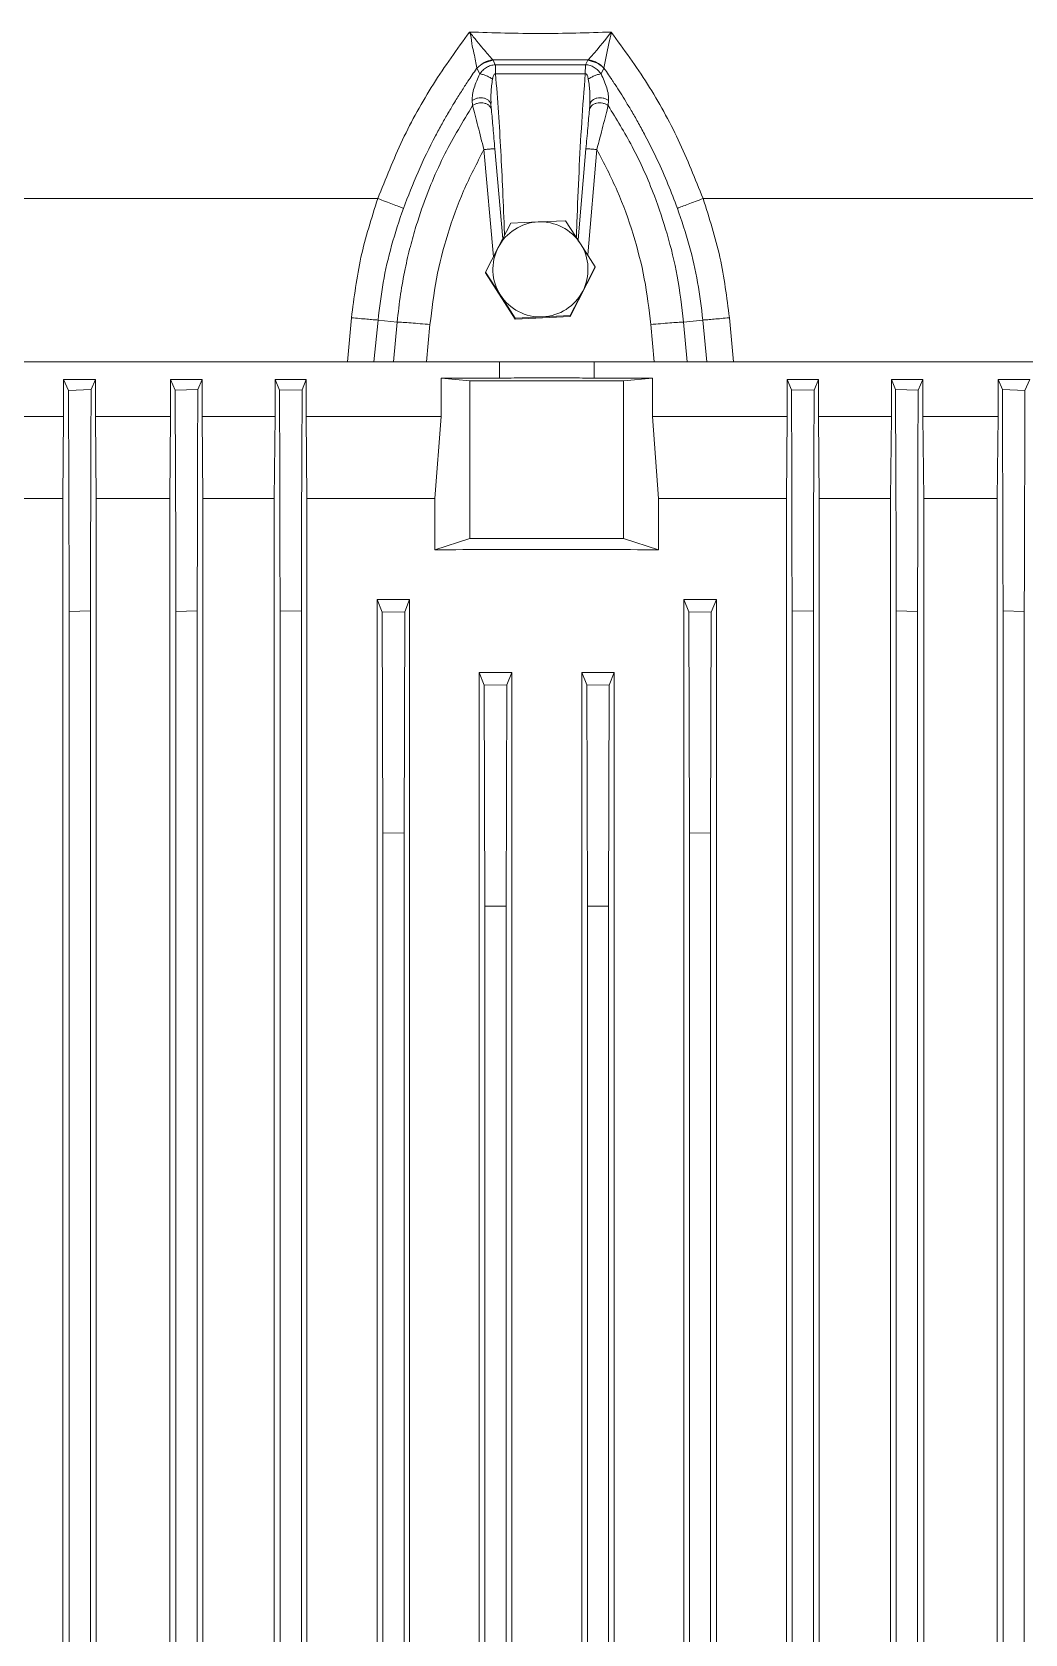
# Model space of a CAD drawing. Header units: millimetres. Extents: x 2513 to 2669, y 1505 to 1675.
# Drawn here: x 2525.8788 to 2525.9788, y 1513.0164 to 1513.1778 of the extents above; entities that cross this region are included whole.
import ezdxf

# ---------------------------------------------------------------- set-up
doc = ezdxf.new("R2010")
doc.units = ezdxf.units.MM

msp = doc.modelspace()

# ---------------------------------------------------------------- linework, layer by layer
at = {"color": 7, "linetype": 'Continuous', "lineweight": 15}
for p, q in [((2525.923900469455, 1513.173592858947), (2525.923620101325, 1513.174192290163)), ((2525.934816514196, 1513.175014969953), (2525.92521659747, 1513.175014969953)), ((2525.92521659747, 1513.175014969953), (2525.925237409605, 1513.174974187536)), ((2525.925465605603, 1513.174532260828), (2525.925237409605, 1513.174974187536)), ((2525.925465605946, 1513.174532260828), (2525.934567559968, 1513.174532260828)), ((2525.934539343522, 1513.173606218704), (2525.925493827884, 1513.173605867132)), ((2525.934795829095, 1513.174974187536), (2525.934567559968, 1513.174532260828)), ((2525.934795829095, 1513.174974187536), (2525.934816514196, 1513.175014969953)), ((2525.936413084502, 1513.174192290163), (2525.936132696802, 1513.173592858947)), ((2525.923142687075, 1513.170918446483), (2525.923184022257, 1513.170402337965)), ((2525.924969381877, 1513.170702229358), (2525.925034962864, 1513.170474058767)), ((2525.924970560195, 1513.17069976835), (2525.925020254153, 1513.170765160846)), ((2525.925034962864, 1513.170474058767), (2525.925035832524, 1513.170759535685)), ((2525.925080799136, 1513.169964630127), (2525.925034962864, 1513.170474058767)), ((2525.934998203051, 1513.170474058767), (2525.934952366778, 1513.169964630127)), ((2525.934997264036, 1513.170765160846), (2525.934998203051, 1513.170474058767)), ((2525.934998203051, 1513.170474058767), (2525.934997333389, 1513.170759535685)), ((2525.935012911761, 1513.170765160846), (2525.935062605376, 1513.17069976835)), ((2525.935015131407, 1513.170767973427), (2525.935064970593, 1513.170704338794)), ((2525.936849143656, 1513.170402337965), (2525.936890478151, 1513.170918446483)), ((2525.924325002935, 1513.165979203586), (2525.925272318632, 1513.155154987606)), ((2525.926219340436, 1513.156990547942), (2525.925426742072, 1513.166046705517)), ((2525.934606423842, 1513.166046705517), (2525.933803490824, 1513.156872419562)), ((2525.934778060261, 1513.15535186824), (2525.935708167099, 1513.165979203586)), ((2525.927026074144, 1513.158546608093), (2525.925757499064, 1513.156099663075)), ((2525.927026074144, 1513.158546608093), (2525.929789903716, 1513.158688643408)), ((2525.929789903716, 1513.158688643408), (2525.932553733289, 1513.158808178078)), ((2525.932553733289, 1513.158808178078), (2525.934048987694, 1513.156492018052)), ((2525.925757499064, 1513.156099663075), (2525.924488923641, 1513.153630217413)), ((2525.934048987694, 1513.156492018052), (2525.935544241929, 1513.154153357382)), ((2525.924488923641, 1513.153550762014), (2525.924488923641, 1513.153630217413)), ((2525.924488923641, 1513.153630217413), (2525.925984178219, 1513.151314057387)), ((2525.924488923641, 1513.153550762014), (2525.927479432454, 1513.148895941319)), ((2525.933007091598, 1513.149157862876), (2525.935544241929, 1513.154073901984)), ((2525.935544241929, 1513.154153357382), (2525.934275666849, 1513.151706412364)), ((2525.935544241929, 1513.154153357382), (2525.935544241929, 1513.154073901984)), ((2525.925984178219, 1513.151314057387), (2525.927479432454, 1513.14897574829)), ((2525.934275666849, 1513.151706412364), (2525.933007091598, 1513.149237318274)), ((2525.910562727344, 1513.14458812274), (2525.910978181737, 1513.149024616876)), ((2525.913649044142, 1513.148793985276), (2525.913242865222, 1513.14458812274)), ((2525.915585206417, 1513.148590776337), (2525.913649044142, 1513.148793985276)), ((2525.915585206417, 1513.148590776337), (2525.915225348555, 1513.14458812274)), ((2525.918549649764, 1513.14458812274), (2525.918887241821, 1513.148343972399)), ((2525.927479432454, 1513.148895941319), (2525.933007091598, 1513.149157862876)), ((2525.927479432454, 1513.14897574829), (2525.930243262112, 1513.149117783604)), ((2525.927479432454, 1513.148895941319), (2525.927479432454, 1513.14897574829)), ((2525.930243262112, 1513.149117783604), (2525.933007091598, 1513.149237318274)), ((2525.933007091598, 1513.149237318274), (2525.933007091598, 1513.149157862876)), ((2525.941145924779, 1513.148343972399), (2525.941483515464, 1513.14458812274)), ((2525.946384090185, 1513.148794336849), (2525.944447959497, 1513.148590776337)), ((2525.944447959497, 1513.148590776337), (2525.944807817358, 1513.14458812274)), ((2525.946790300692, 1513.14458812274), (2525.946384090185, 1513.148794336849)), ((2525.949055011644, 1513.149024265303), (2525.949470438571, 1513.14458812274)), ((2525.913242865222, 1513.14458812274), (2525.915225348555, 1513.14458812274)), ((2525.918549649764, 1513.14458812274), (2525.941483515464, 1513.14458812274)), ((2525.925885917465, 1513.142944872594), (2525.925885917465, 1513.14458812274)), ((2525.935420443755, 1513.14458812274), (2525.935420443755, 1513.142944872594)), ((2525.944807817358, 1513.14458812274), (2525.946790300692, 1513.14458812274)), ((2525.92291151919, 1513.142667833417), (2525.919997936446, 1513.142944872594)), ((2525.919997936446, 1513.142944872594), (2525.925885917465, 1513.142944872594)), ((2525.919997936446, 1513.139063511531), (2525.919997936446, 1513.142944872594)), ((2525.935420443755, 1513.142944872594), (2525.941308424774, 1513.142944872594)), ((2525.941308424774, 1513.142944872594), (2525.93839484203, 1513.142667833417)), ((2525.941308424774, 1513.142944872594), (2525.941308424774, 1513.139063511531)), ((2525.881959518586, 1513.139063511531), (2525.881959518586, 1513.142809165586)), ((2525.881959518586, 1513.142809165586), (2525.882458614288, 1513.141708040328)), ((2525.881959518586, 1513.142809165586), (2525.885173171944, 1513.142809165586)), ((2525.88473111065, 1513.141787847299), (2525.882458614288, 1513.141708040328)), ((2525.88473111065, 1513.141787847299), (2525.885173171944, 1513.142809165586)), ((2525.885173171944, 1513.142809165586), (2525.885173171944, 1513.139063511531)), ((2525.89274833011, 1513.139063511531), (2525.89274833011, 1513.142809165586)), ((2525.89274833011, 1513.142809165586), (2525.893217761879, 1513.141719642222)), ((2525.89274833011, 1513.142809165586), (2525.895918366499, 1513.142809165586)), ((2525.895490142881, 1513.14178116742), (2525.893217764625, 1513.141719642222)), ((2525.895490145627, 1513.14178116742), (2525.895918366499, 1513.142809165586)), ((2525.895918366499, 1513.142809165586), (2525.895918366499, 1513.139063511531)), ((2525.90326823532, 1513.139063511531), (2525.90326823532, 1513.142809165586)), ((2525.90326823532, 1513.142809165586), (2525.90371695452, 1513.141730189399)), ((2525.90326823532, 1513.142809165586), (2525.906409931664, 1513.142809165586)), ((2525.905989250376, 1513.141774135969), (2525.903716957267, 1513.141730189399)), ((2525.905989253122, 1513.141774135969), (2525.906409931664, 1513.142809165586)), ((2525.906409931664, 1513.142809165586), (2525.906409931664, 1513.139063511531)), ((2525.92291151919, 1513.142667833417), (2525.93065318061, 1513.142674513295)), ((2525.92291151919, 1513.126782378862), (2525.92291151919, 1513.142667833417)), ((2525.93065318061, 1513.142674513295), (2525.93839484203, 1513.142667833417)), ((2525.93839484203, 1513.142667833417), (2525.93839484203, 1513.126782378862)), ((2525.954896429556, 1513.139063511531), (2525.954896429556, 1513.142809165586)), ((2525.954896429556, 1513.142809165586), (2525.955317102605, 1513.141774135969)), ((2525.9580381259, 1513.142809165586), (2525.954896429556, 1513.142809165586)), ((2525.957589395714, 1513.141730189399), (2525.955317102605, 1513.141774135969)), ((2525.957589401207, 1513.141730189399), (2525.9580381259, 1513.142809165586)), ((2525.9580381259, 1513.142809165586), (2525.9580381259, 1513.139063511531)), ((2525.965387994721, 1513.139063511531), (2525.965387994721, 1513.142809165586)), ((2525.965387994721, 1513.142809165586), (2525.965816212846, 1513.14178116742)), ((2525.965387994721, 1513.142809165586), (2525.968558031109, 1513.142809165586)), ((2525.968088591102, 1513.141719642222), (2525.965816212846, 1513.14178116742)), ((2525.968088596595, 1513.141719642222), (2525.968558031109, 1513.142809165586)), ((2525.968558031109, 1513.142809165586), (2525.968558031109, 1513.139063511531)), ((2525.976133189276, 1513.139063511531), (2525.976133189276, 1513.142809165586)), ((2525.976133189276, 1513.142809165586), (2525.976575247823, 1513.141787847299)), ((2525.976133189276, 1513.142809165586), (2525.979346842634, 1513.142809165586)), ((2525.978847741439, 1513.141708040328), (2525.976575247823, 1513.141787847299)), ((2525.978847746932, 1513.141708040328), (2525.979346842634, 1513.142809165586)), ((2525.874008512874, 1513.139063511531), (2525.881959518586, 1513.139063511531)), ((2525.881869917023, 1513.13080858782), (2525.881959518586, 1513.139063511531)), ((2525.885173171944, 1513.139063511531), (2525.885257953119, 1513.13080858782)), ((2525.885173171944, 1513.139063511531), (2525.89274833011, 1513.139063511531)), ((2525.89266394995, 1513.13080858782), (2525.89274833011, 1513.139063511531)), ((2525.895918366499, 1513.139063511531), (2525.895999469894, 1513.13080858782)), ((2525.895918366499, 1513.139063511531), (2525.90326823532, 1513.139063511531)), ((2525.903187258271, 1513.13080858782), (2525.90326823532, 1513.139063511531)), ((2525.906409931664, 1513.139063511531), (2525.906488766317, 1513.13080858782)), ((2525.906409931664, 1513.139063511531), (2525.919997936446, 1513.139063511531)), ((2525.919384047495, 1513.13080858782), (2525.919997936446, 1513.139063511531)), ((2525.941308424774, 1513.139063511531), (2525.941922313725, 1513.13080858782)), ((2525.941308424774, 1513.139063511531), (2525.954896429556, 1513.139063511531)), ((2525.954817594903, 1513.13080858782), (2525.954896429556, 1513.139063511531)), ((2525.9580381259, 1513.139063511531), (2525.958119102948, 1513.13080858782)), ((2525.9580381259, 1513.139063511531), (2525.965387994721, 1513.139063511531)), ((2525.965306891327, 1513.13080858782), (2525.965387994721, 1513.139063511531)), ((2525.968558031109, 1513.139063511531), (2525.968642411271, 1513.13080858782)), ((2525.968558031109, 1513.139063511531), (2525.976133189276, 1513.139063511531)), ((2525.976048408102, 1513.13080858782), (2525.976133189276, 1513.139063511531)), ((2525.881869917023, 1513.13080858782), (2525.874099207607, 1513.13080858782)), ((2525.881869917023, 1512.929582868899), (2525.881869917023, 1513.13080858782)), ((2525.885257953119, 1513.13080858782), (2525.885257953119, 1512.929582868899)), ((2525.89266394995, 1513.13080858782), (2525.885257953119, 1513.13080858782)), ((2525.89266394995, 1512.929582868899), (2525.89266394995, 1513.13080858782)), ((2525.895999469894, 1513.13080858782), (2525.895999469894, 1512.929582868899)), ((2525.903187258271, 1513.13080858782), (2525.895999469894, 1513.13080858782)), ((2525.903187258271, 1512.929582868899), (2525.903187258271, 1513.13080858782)), ((2525.906488766317, 1513.13080858782), (2525.906488766317, 1512.929582868899)), ((2525.919384047495, 1513.13080858782), (2525.906488766317, 1513.13080858782)), ((2525.919384047495, 1513.125630627155), (2525.919384047495, 1513.13080858782)), ((2525.941922313725, 1513.13080858782), (2525.941922313725, 1513.125630627155)), ((2525.954817594903, 1513.13080858782), (2525.941922313725, 1513.13080858782)), ((2525.954817594903, 1512.929582868899), (2525.954817594903, 1513.13080858782)), ((2525.958119102948, 1513.13080858782), (2525.958119102948, 1512.929582868899)), ((2525.965306891327, 1513.13080858782), (2525.958119102948, 1513.13080858782)), ((2525.965306891327, 1512.929582868899), (2525.965306891327, 1513.13080858782)), ((2525.968642411271, 1513.13080858782), (2525.968642411271, 1512.929582868899)), ((2525.976048408102, 1513.13080858782), (2525.968642411271, 1513.13080858782)), ((2525.976048408102, 1512.929582868899), (2525.976048408102, 1513.13080858782)), ((2525.92291151919, 1513.126782378862), (2525.919384047495, 1513.125630627155)), ((2525.93839484203, 1513.126782378862), (2525.92291151919, 1513.126782378862)), ((2525.941922313725, 1513.125630627155), (2525.93839484203, 1513.126782378862)), ((2525.913554548029, 1512.939760542941), (2525.913554548029, 1513.120631265351)), ((2525.913554548029, 1513.120631265351), (2525.914067633847, 1513.119368416714)), ((2525.913554548029, 1513.120631265351), (2525.916835399814, 1513.120631265351)), ((2525.916339899491, 1513.119394433084), (2525.916835399814, 1513.120631265351)), ((2525.916835399814, 1513.120631265351), (2525.916835399814, 1512.939760542941)), ((2525.944470961406, 1512.939760542941), (2525.944470961406, 1513.120631265351)), ((2525.944470961406, 1513.120631265351), (2525.94496646585, 1513.119394784657)), ((2525.944470961406, 1513.120631265351), (2525.947751813191, 1513.120631265351)), ((2525.947238719132, 1513.119368416714), (2525.947751813191, 1513.120631265351)), ((2525.947751813191, 1513.120631265351), (2525.947751813191, 1512.939760542941)), ((2525.882527110511, 1513.119417636873), (2525.884663119813, 1513.119496740699)), ((2525.882527110511, 1513.119417636873), (2525.882527110511, 1512.940972061984)), ((2525.884663119813, 1512.940897880173), (2525.884663119813, 1513.119496740699)), ((2525.893286150982, 1513.119428887195), (2525.89542216303, 1513.119490412393)), ((2525.893286150982, 1513.119428887195), (2525.893286150982, 1512.940960811662)), ((2525.89542216303, 1512.94090420848), (2525.89542216303, 1513.119490412393)), ((2525.90378524749, 1513.119439082799), (2525.905921259538, 1513.119483380942)), ((2525.90378524749, 1513.119439082799), (2525.90378524749, 1512.940950616057)), ((2525.905921259538, 1512.940910536786), (2525.905921259538, 1513.119483380942)), ((2525.914067632475, 1513.119368416714), (2525.916339888504, 1513.119394433084)), ((2525.914067644835, 1513.119368416714), (2525.914135827938, 1513.097084341566)), ((2525.916271837241, 1513.097100513904), (2525.916339902237, 1513.119394433084)), ((2525.944966464476, 1513.119394433084), (2525.945034522607, 1513.097106139064)), ((2525.944966479583, 1513.119394433084), (2525.947238736986, 1513.119368416714)), ((2525.947170534655, 1513.097079067977), (2525.947238721879, 1513.119368416714)), ((2525.955385101682, 1513.119480919933), (2525.957521113731, 1513.119441192234)), ((2525.955385101682, 1513.119480919933), (2525.955385101682, 1512.940908075778)), ((2525.957521113731, 1512.94095237392), (2525.957521113731, 1513.119441192234)), ((2525.96588419819, 1513.119487599812), (2525.968020210239, 1513.119430645058)), ((2525.96588419819, 1513.119487599812), (2525.96588419819, 1512.940901395899)), ((2525.968020210239, 1512.940962921097), (2525.968020210239, 1513.119430645058)), ((2525.976643241407, 1513.119493928118), (2525.978779250709, 1513.119419394736)), ((2525.976643241407, 1513.119493928118), (2525.976643241407, 1512.94089471602)), ((2525.978779250709, 1512.940973819847), (2525.978779250709, 1513.119419394736)), ((2525.923851883089, 1512.947133371099), (2525.923851883089, 1513.11325808562)), ((2525.923851883089, 1513.11325808562), (2525.924354238391, 1513.112004377871)), ((2525.923851883089, 1513.11325808562), (2525.927123091347, 1513.11325808562)), ((2525.926626446697, 1513.112013167185), (2525.927122982511, 1513.11325808562)), ((2525.927123091347, 1513.11325808562), (2525.927123091347, 1512.947133371099)), ((2525.934183269873, 1512.947133371099), (2525.934183269873, 1513.11325808562)), ((2525.934183269873, 1513.11325808562), (2525.934680025077, 1513.112013167185)), ((2525.934183269873, 1513.11325808562), (2525.937454478131, 1513.11325808562)), ((2525.936952122829, 1513.112004377871), (2525.937454478131, 1513.11325808562)), ((2525.937454478131, 1513.11325808562), (2525.937454478131, 1512.947133371099)), ((2525.924354238391, 1513.112004377871), (2525.92442234596, 1513.089715732279)), ((2525.924354239077, 1513.112004377871), (2525.926626336143, 1513.112013167185)), ((2525.926558358009, 1513.089723818448), (2525.926626446697, 1513.112013167185)), ((2525.934679914524, 1513.112013167185), (2525.934748001494, 1513.089724873165)), ((2525.934680025077, 1513.112013167185), (2525.936952122142, 1513.112004377871)), ((2525.936884012513, 1513.089715380707), (2525.936952122829, 1513.112004377871)), ((2525.914135825191, 1513.097084341566), (2525.914135825191, 1512.963312388742)), ((2525.914135854032, 1513.097084341566), (2525.916271842733, 1513.097100513904)), ((2525.916271850973, 1512.963285669227), (2525.916271850973, 1513.097100513904)), ((2525.9450345075, 1513.097106139064), (2525.947170516803, 1513.097079067977)), ((2525.945034510246, 1513.097106139064), (2525.945034510246, 1512.963290942816)), ((2525.947170536028, 1512.963307115154), (2525.947170536028, 1513.097079067977)), ((2525.92442234596, 1513.089715732279), (2525.926558358009, 1513.089723818448)), ((2525.924422348021, 1513.089715732279), (2525.924422348021, 1512.970676427585)), ((2525.926558358009, 1512.970666935126), (2525.926558358009, 1513.089723818448)), ((2525.934748001494, 1513.089724873165), (2525.936884012513, 1513.089715380707)), ((2525.93474800321, 1513.089724873165), (2525.93474800321, 1512.970667638272)), ((2525.936884013199, 1512.970675724441), (2525.936884013199, 1513.089715380707))]:
    msp.add_line(p, q, dxfattribs=at)
at = {"color": 7, "linetype": 'Continuous', "lineweight": 15, "flags": 128}
for points in [[(2525.936413100982, 1513.174192290163), (2525.936720317032, 1513.17568893455), (2525.936926249973, 1513.176676501872), (2525.937042771557, 1513.177232338089), (2525.937101372248, 1513.177522385451), (2525.937130294585, 1513.177670045927), (2525.937144604, 1513.177744227737), (2525.937151715104, 1513.177781494428), (2525.937155258296, 1513.177800127774), (2525.937157027145, 1513.177809620233), (2525.937157910884, 1513.177814190676), (2525.93715835241, 1513.177816651684), (2525.937158573515, 1513.177817706402), (2525.937158575576, 1513.177817706402), (2525.937158570082, 1513.177817706402), (2525.937158537809, 1513.177817706402), (2525.937158021437, 1513.177818409547), (2525.937157664371, 1513.17781876112), (2525.937157551071, 1513.177819112692), (2525.937157497511, 1513.177819112692), (2525.937157494765, 1513.177819112692), (2525.937157496138, 1513.177819112692), (2525.937157501631, 1513.177819112692), (2525.937157511245, 1513.177819112692), (2525.937157524978, 1513.177819112692), (2525.937157542831, 1513.177819112692), (2525.937157590898, 1513.177819112692), (2525.937157922557, 1513.177819112692), (2525.937158764409, 1513.17781876112)], [(2525.893217761879, 1513.141719642222), (2525.893245049951, 1513.132818528146), (2525.893265594974, 1513.126123883457), (2525.893286156474, 1513.119428887195)], [(2525.89542216303, 1513.119490412393), (2525.89544933849, 1513.128391526469), (2525.895469754419, 1513.135086171158), (2525.895490148374, 1513.14178116742)], [(2525.90371695452, 1513.141730189399), (2525.903743130196, 1513.133183460463), (2525.903764188843, 1513.126311271631), (2525.903785255729, 1513.119439082799)], [(2525.905921259538, 1513.119483380942), (2525.905947347321, 1513.128030813023), (2525.905968309835, 1513.134902298709), (2525.905989255869, 1513.141773784396)], [(2525.955317102605, 1513.141774135969), (2525.955343162921, 1513.133226703888), (2525.955364128182, 1513.126353811911), (2525.955385109922, 1513.119480919933)], [(2525.957521113731, 1513.119441192234), (2525.95754731138, 1513.12798792117), (2525.957568364533, 1513.134859055285), (2525.9575894067, 1513.141730189399)], [(2525.965816212846, 1513.14178116742), (2525.965843333373, 1513.132880053344), (2525.965863757541, 1513.126183650792), (2525.96588420643, 1513.119487599812)], [(2525.968020210239, 1513.119430645058), (2525.968047542259, 1513.128331407562), (2525.96806807904, 1513.135025349106), (2525.968088599341, 1513.141719290649)]]:
    msp.add_lwpolyline(points, dxfattribs=at)
at = {"color": 7, "linetype": 'Continuous', "lineweight": 15}
for centre, radius, start, end in [((2525.905379525359, 1513.201986480785), 0.03992491338041908, 317.5026659927364, 322.747458583552), ((2525.930016663209, 1513.153900681483), 0.004793328619826878, 92.71152136896188, 152.6929571657067), ((2525.930016647651, 1513.153900954802), 0.004793054871099245, 32.72360879596183, 92.71149014567106), ((2525.930013875001, 1513.153903098132), 0.004789742547104412, 152.7033430213196, 182.7101237464289), ((2525.930019124088, 1513.153902880639), 0.004789930399055952, 2.715385113034239, 32.7202421203401), ((2525.930014763671, 1513.153903391641), 0.004790644108125158, 182.7131276413731, 212.71755619282), ((2525.930017483903, 1513.1539034039), 0.004791543990850806, 332.7087192205795, 2.708206005655261), ((2525.930016392023, 1513.153905642208), 0.004793230648141938, 212.7296696272297, 272.7129002903011), ((2525.930017667522, 1513.153904229732), 0.004791759535715076, 272.6984654345367, 332.6989370925182)]:
    msp.add_arc(centre, radius, start, end, dxfattribs=at)
for points, knots in [([(2525.922874371292, 1513.17781876112), (2525.921622089963, 1513.176093649096), (2525.919116175568, 1513.172641562933), (2525.916002637869, 1513.167005160961), (2525.914417305814, 1513.163026345085), (2525.913624163517, 1513.161035741819)], [0, 0, 0, 0, 0.3329601352924454, 0.66627967341982, 1, 1, 1, 1]), ([(2525.922874139199, 1513.17781876112), (2525.92287414875, 1513.177818761398), (2525.922874295959, 1513.177818765694), (2525.922874399898, 1513.177818057413), (2525.923042551301, 1513.177503887249), (2525.923066113401, 1513.176663904279), (2525.923393459734, 1513.175403569176), (2525.92353139621, 1513.174666313849), (2525.923620083472, 1513.174192290163)], [0, 0, 0, 0, 6.515852973647612e-06, 0.0001004287328978736, 0.0003660389232483128, 0.2795878679526335, 0.5368057684349573, 1, 1, 1, 1]), ([(2525.937158793935, 1513.17781876112), (2525.93477805733, 1513.177747216114), (2525.930016583116, 1513.177604126072), (2525.9252551089, 1513.177747216094), (2525.922874371292, 1513.17781876112)], [0, 0, 0, 0, 0.4999998950129976, 1, 1, 1, 1]), ([(2525.92521659747, 1513.175014969953), (2525.924907473881, 1513.175364884935), (2525.924422920269, 1513.175913379369), (2525.92370505784, 1513.176784127526), (2525.923308252813, 1513.177280460921), (2525.923096043271, 1513.177545219056), (2525.922986112317, 1513.177680777019), (2525.922930790776, 1513.177749680548), (2525.922902198437, 1513.177783977284), (2525.922889126143, 1513.17780194297), (2525.922881663444, 1513.177808564996), (2525.922880272492, 1513.17781171861), (2525.922880181342, 1513.177812085222), (2525.922880221195, 1513.17781279816), (2525.922881114654, 1513.177814578867), (2525.922882723523, 1513.177816911448), (2525.922884638966, 1513.177818799206), (2525.922885426317, 1513.177820302061), (2525.922885542552, 1513.177820816939), (2525.922885645405, 1513.1778212289), (2525.9228855181, 1513.177821222105), (2525.922885348721, 1513.177821201884), (2525.9228854779, 1513.177821686136), (2525.92288479595, 1513.177821474104), (2525.92288352429, 1513.177821725761), (2525.922879614707, 1513.177821046677), (2525.922876539505, 1513.177819698455), (2525.922874401505, 1513.17781876112)], [0, 0, 0, 0, 0.4564653744386528, 0.7155129956560381, 0.8534377148946956, 0.924455181873678, 0.9604373315401272, 0.9785558009909863, 0.9876865617117081, 0.9922234329485845, 0.994492049918391, 0.9945818134399043, 0.9946670077466481, 0.99475342150036, 0.9951103218108893, 0.9960149723262254, 0.9967626795227548, 0.9970397206803202, 0.9971254416975538, 0.9972085269788982, 0.9972175499891529, 0.9972332346078401, 0.9973187339285001, 0.9973860299780869, 0.9976055655135082, 0.9983352968476974, 0.9999999999999999, 0.9999999999999999, 0.9999999999999999, 0.9999999999999999]), ([(2525.946409001024, 1513.161035741819), (2525.945615835908, 1513.163026211413), (2525.944030380254, 1513.167004955826), (2525.940917159871, 1513.172641528414), (2525.938411114504, 1513.17609366167), (2525.937158793935, 1513.17781876112)], [0, 0, 0, 0, 0.3337030869174497, 0.6670382186779977, 1, 1, 1, 1]), ([(2525.923620101325, 1513.174192290163), (2525.923620005543, 1513.174192173247), (2525.923618996375, 1513.174190941415), (2525.923615695999, 1513.174186073752), (2525.923603301352, 1513.174168156421), (2525.923293210546, 1513.173734926568), (2525.922771456069, 1513.172956985122), (2525.922033224056, 1513.171820739485), (2525.92137440542, 1513.170764163537), (2525.920724995984, 1513.169677220484), (2525.920085722133, 1513.168557104864), (2525.919019606719, 1513.16658436014), (2525.917647571963, 1513.163769557254), (2525.916685339461, 1513.161278755076), (2525.916211714212, 1513.16005274494)], [0, 0, 0, 0, 2.843580553949146e-05, 0.0002996022356232192, 0.001101849985234487, 0.004124067589896244, 0.1003447205363674, 0.1770584129805385, 0.258465583492974, 0.3338465736828454, 0.4143905590017065, 0.5001091952457289, 0.7539462594995769, 1, 1, 1, 1]), ([(2525.923142687075, 1513.170918446483), (2525.923145941703, 1513.171116013281), (2525.923152470824, 1513.171512352754), (2525.923370258432, 1513.172419199228), (2525.923688460533, 1513.173123563068), (2525.923900468769, 1513.173592858947)], [0, 0, 0, 0, 0.2490836524659917, 0.499687622149478, 1, 1, 1, 1]), ([(2525.923619708553, 1513.174192641735), (2525.923851146937, 1513.174397344562), (2525.924303617805, 1513.174797546398), (2525.924908190304, 1513.174977313623), (2525.925202531066, 1513.175012936975), (2525.925213099757, 1513.175014997191), (2525.925216232101, 1513.175014972798), (2525.92521659747, 1513.175014969953)], [0, 0, 0, 0, 0.5023269236752717, 0.9820682970599125, 0.9947519382535459, 0.9993878449058098, 1, 1, 1, 1]), ([(2525.925237409605, 1513.174974187536), (2525.924935599058, 1513.174908863494), (2525.924332683274, 1513.174778368069), (2525.923857438745, 1513.174387497046), (2525.923620094458, 1513.174192290163)], [0, 0, 0, 0, 0.5005849176585561, 1, 1, 1, 1]), ([(2525.925189138074, 1513.173079914582), (2525.925082041384, 1513.173147902047), (2525.924867859559, 1513.17328386964), (2525.92450430076, 1513.173449560845), (2525.924158499482, 1513.173565931862), (2525.923986481022, 1513.173583883089), (2525.923900469455, 1513.173592858947)], [0, 0, 0, 0, 0.2499933989026592, 0.4999598254347444, 0.7499731148854955, 1, 1, 1, 1]), ([(2525.923900472202, 1513.173592858947), (2525.923998414538, 1513.173720694664), (2525.924192538053, 1513.173974067413), (2525.924571239621, 1513.174263971863), (2525.924998444921, 1513.174470941329), (2525.925309983074, 1513.174511833819), (2525.925465605603, 1513.174532260828)], [0, 0, 0, 0, 0.2542413662957858, 0.5039110790477027, 0.752188901945309, 1, 1, 1, 1]), ([(2525.925189138074, 1513.173079914582), (2525.925211723449, 1513.173194693365), (2525.925244215279, 1513.173359816712), (2525.925325761426, 1513.173526836299), (2525.925383407307, 1513.173575793375), (2525.925428787653, 1513.173597960104), (2525.925467302966, 1513.173602642487), (2525.925493827541, 1513.173605867132)], [0, 0, 0, 0, 0.5368248647349598, 0.7722883609728493, 0.8263755239773846, 0.8804289751052858, 1, 1, 1, 1]), ([(2525.925493827884, 1513.173605867132), (2525.925494030634, 1513.173694565038), (2525.925494443622, 1513.173875237328), (2525.925489217574, 1513.17413156556), (2525.925480123714, 1513.174365742083), (2525.925470502182, 1513.174476101015), (2525.925465605946, 1513.174532260828)], [0, 0, 0, 0, 0.2365477376791934, 0.4818334886417189, 0.736313740480556, 1, 1, 1, 1]), ([(2525.925493827884, 1513.173605867132), (2525.925596403447, 1513.172310282892), (2525.925801529273, 1513.169719433954), (2525.926031725978, 1513.165799399575), (2525.926219496207, 1513.161737245969), (2525.926338798113, 1513.158902841948), (2525.926390435693, 1513.157394505113), (2525.926392818833, 1513.157324893447)], [0, 0, 0, 0, 0.2390851843523842, 0.4781114009518698, 0.7223529714929721, 0.9871862359954078, 1, 1, 1, 1]), ([(2525.93363740781, 1513.15715086503), (2525.93365431937, 1513.157640852614), (2525.933730035607, 1513.159834619193), (2525.933897653218, 1513.163693951175), (2525.934155608943, 1513.168691267177), (2525.934412391736, 1513.171980194068), (2525.934539343522, 1513.173606218704)], [0, 0, 0, 0, 0.08924111447933347, 0.3995492550454569, 0.7031409523299876, 1, 1, 1, 1]), ([(2525.934567559968, 1513.174532260828), (2525.934562663932, 1513.174476099673), (2525.93455304252, 1513.174365734924), (2525.934543949513, 1513.17413156639), (2525.934538727379, 1513.173875343038), (2525.93453914073, 1513.173694796429), (2525.934539343522, 1513.173606218704)], [0, 0, 0, 0, 0.2637556956747433, 0.5183178821060093, 0.7636825945075921, 1, 1, 1, 1]), ([(2525.934539343866, 1513.173606218704), (2525.934543560349, 1513.17360661536), (2525.93455593666, 1513.173607779634), (2525.934580741092, 1513.173607777693), (2525.934618166813, 1513.173597803074), (2525.934665392184, 1513.173566639897), (2525.934716617856, 1513.173503629445), (2525.934795225592, 1513.173343804239), (2525.934823022907, 1513.173193494039), (2525.934844027496, 1513.173079914582)], [0, 0, 0, 0, 0.01904511375348131, 0.05590162894891771, 0.1110061277852547, 0.1910869608805143, 0.3083770239417, 0.4773863531345896, 1, 1, 1, 1]), ([(2525.934567559968, 1513.174532260828), (2525.934718395289, 1513.174512896191), (2525.935023552306, 1513.174473719327), (2525.93544784754, 1513.174272627064), (2525.935832919779, 1513.173982716899), (2525.936031512557, 1513.173724445698), (2525.936132693712, 1513.173592858947)], [0, 0, 0, 0, 0.2401156174612645, 0.4857812149928225, 0.7380103597247815, 1, 1, 1, 1]), ([(2525.936413091368, 1513.174192290163), (2525.936175748649, 1513.17438749655), (2525.935700518124, 1513.174778357642), (2525.935097622611, 1513.174908861009), (2525.934795829095, 1513.174974187536)], [0, 0, 0, 0, 0.4994265022490035, 1, 1, 1, 1]), ([(2525.934816514196, 1513.175015321526), (2525.934964285367, 1513.174988191708), (2525.935250446755, 1513.174935654355), (2525.935535900756, 1513.174820905096), (2525.935950024515, 1513.174621429763), (2525.936185257695, 1513.174403797372), (2525.936413490321, 1513.174192641735)], [0, 0, 0, 0, 0.2493897104678188, 0.482947422908255, 0.4983349401752228, 1, 1, 1, 1]), ([(2525.936132696802, 1513.173592858947), (2525.936046685244, 1513.173583883078), (2525.935874666741, 1513.173565931819), (2525.9355288652, 1513.173449560921), (2525.935165306306, 1513.173283869553), (2525.934951124311, 1513.173147902034), (2525.934844027496, 1513.173079914582)], [0, 0, 0, 0, 0.2500267928702649, 0.5000401761612389, 0.7500065104713899, 1, 1, 1, 1]), ([(2525.936132696802, 1513.173592858947), (2525.936344203974, 1513.17312491496), (2525.936662080758, 1513.172421636067), (2525.936880522984, 1513.171514436359), (2525.936887163027, 1513.17111691436), (2525.936890478151, 1513.170918446483)], [0, 0, 0, 0, 0.4989163662301456, 0.7498276690415158, 0.9999999999999999, 0.9999999999999999, 0.9999999999999999, 0.9999999999999999]), ([(2525.943821451701, 1513.16005274494), (2525.943512462503, 1513.160867732691), (2525.942888087197, 1513.162514580636), (2525.941803841749, 1513.164955865743), (2525.94079567791, 1513.166990474451), (2525.939927686892, 1513.168593198421), (2525.939268634325, 1513.169745142761), (2525.938653592582, 1513.170771307916), (2525.93808222667, 1513.171688583258), (2525.937668174777, 1513.172331671913), (2525.937374840658, 1513.172779915236), (2525.937189295936, 1513.173060180729), (2525.936916430756, 1513.173466352587), (2525.936668421625, 1513.17383054288), (2525.936477674194, 1513.174099652178), (2525.936430337697, 1513.174168600251), (2525.936417533034, 1513.174185869158), (2525.936414468684, 1513.174190584632), (2525.936413461205, 1513.17419182264), (2525.936413178931, 1513.174192172967), (2525.936413084502, 1513.174192290163)], [0, 0, 0, 0, 0.1632006699809736, 0.329780033844444, 0.4999181593201928, 0.588317614456658, 0.6711847405492903, 0.7485742311626187, 0.8125544733240865, 0.873841790183927, 0.892093150289501, 0.9131289374449548, 0.9369583416936875, 0.9839962738865103, 0.9958773296754707, 0.9989166848689355, 0.9997006770016389, 0.9999153239052005, 0.9999716733993183, 1, 1, 1, 1]), ([(2525.925035832524, 1513.170759535685), (2525.925029263369, 1513.171080712288), (2525.925013726261, 1513.171840346514), (2525.925124943791, 1513.172626278186), (2525.925189138074, 1513.173079914582)], [0, 0, 0, 0, 0.4228042813184142, 1, 1, 1, 1]), ([(2525.934844027496, 1513.173079914582), (2525.934908094462, 1513.172627589167), (2525.935019135996, 1513.171843614033), (2525.935003766069, 1513.17108576028), (2525.934997264036, 1513.170765160846)], [0, 0, 0, 0, 0.5769639833389597, 1, 1, 1, 1]), ([(2525.923184022257, 1513.170402337965), (2525.9222144809, 1513.168806103844), (2525.920195359952, 1513.165481862204), (2525.918473630005, 1513.161305890481), (2525.91743808597, 1513.158145929296), (2525.916872115693, 1513.156139419279), (2525.916344738349, 1513.153865992418), (2525.915881020045, 1513.151323714382), (2525.915686785419, 1513.149529235865), (2525.915585206417, 1513.148590776337)], [0, 0, 0, 0, 0.2399900556870289, 0.4997919324668488, 0.5784462665976763, 0.6678108736108875, 0.7678674098850087, 0.8786014771949235, 1, 1, 1, 1]), ([(2525.923142687075, 1513.170918446483), (2525.923223190731, 1513.170973351355), (2525.923384196558, 1513.171083160088), (2525.923687771301, 1513.17117929619), (2525.924007248314, 1513.171210123711), (2525.924322512422, 1513.171174211672), (2525.92460280932, 1513.171069730361), (2525.924835327696, 1513.170912040238), (2525.924924701259, 1513.170772159888), (2525.924969381877, 1513.170702229358)], [0, 0, 0, 0, 0.14287592558754, 0.2857492167255608, 0.4286043305715128, 0.571467228088999, 0.7143776134668128, 0.8572085002777563, 1, 1, 1, 1]), ([(2525.925080799136, 1513.169964630127), (2525.925065021518, 1513.170042052899), (2525.925033471595, 1513.170196872372), (2525.924875505892, 1513.170400285718), (2525.924648231657, 1513.170558996766), (2525.924365043725, 1513.170661699984), (2525.924049199767, 1513.170697492654), (2525.923728933507, 1513.17066467363), (2525.92342489291, 1513.170568218704), (2525.923264329305, 1513.170457643135), (2525.923184022257, 1513.170402337965)], [0, 0, 0, 0, 0.1250286157837241, 0.2500151318654498, 0.3749851788997587, 0.4999965212623925, 0.6249997213144821, 0.7499968496807343, 0.874959117268724, 1, 1, 1, 1]), ([(2525.924325002248, 1513.165979203586), (2525.924119375883, 1513.166775865803), (2525.923805444366, 1513.167992136781), (2525.923417246189, 1513.169501432166), (2525.923262932241, 1513.170097521636), (2525.923184022257, 1513.170402337965)], [0, 0, 0, 0, 0.4812534670215049, 0.7347337582940893, 1, 1, 1, 1]), ([(2525.936849143656, 1513.170402337965), (2525.936768836609, 1513.170457643135), (2525.936608273004, 1513.170568218704), (2525.936304232408, 1513.17066467363), (2525.935983966144, 1513.170697492654), (2525.935668122198, 1513.170661699982), (2525.935384934224, 1513.170558996778), (2525.935157660107, 1513.170400285647), (2525.934999693819, 1513.170196872474), (2525.934968144225, 1513.170042052914), (2525.934952366778, 1513.169964630127)], [0, 0, 0, 0, 0.1250408782169046, 0.2500031412933611, 0.3750002651468216, 0.5000034606859002, 0.625014798535229, 0.7499848410577239, 0.8749714165589279, 1, 1, 1, 1]), ([(2525.934998203051, 1513.170474058767), (2525.935005899795, 1513.170554819229), (2525.935013677863, 1513.170636432975), (2525.935064849304, 1513.170703636173), (2525.935065384309, 1513.170704338794)], [0, 0, 0, 0, 0.989544842124784, 1, 1, 1, 1]), ([(2525.935065384309, 1513.170704338794), (2525.935109615384, 1513.170773522942), (2525.935198562705, 1513.170912650117), (2525.9354303823, 1513.171069715846), (2525.935710646623, 1513.171174215566), (2525.936025919445, 1513.171210122673), (2525.936345394102, 1513.171179296447), (2525.936648969383, 1513.171083160154), (2525.93680997478, 1513.170973351346), (2525.936890478151, 1513.170918446483)], [0, 0, 0, 0, 0.1414948373565584, 0.2845417282171236, 0.4276683470652851, 0.5707474062006445, 0.7138186698872268, 0.8569081383693999, 1, 1, 1, 1]), ([(2525.936849143656, 1513.170402337965), (2525.936770232536, 1513.170097397043), (2525.936615932614, 1513.169501126701), (2525.936227734429, 1513.16799189768), (2525.935913791567, 1513.166775749341), (2525.935708167099, 1513.165979203586)], [0, 0, 0, 0, 0.2653250241461709, 0.5188068634504124, 1, 1, 1, 1]), ([(2525.936849143656, 1513.170402337965), (2525.937678876498, 1513.169050844817), (2525.939463816554, 1513.166143482189), (2525.941396875332, 1513.161777391331), (2525.942865897689, 1513.157386114842), (2525.943904396017, 1513.153136808912), (2525.944262604913, 1513.150140968736), (2525.944447959497, 1513.148590776337)], [0, 0, 0, 0, 0.2038585287488818, 0.4385450782450052, 0.6121322278364737, 0.7992984816011899, 1, 1, 1, 1]), ([(2525.925426742072, 1513.166046705517), (2525.925364819745, 1513.166752974748), (2525.925271536727, 1513.167816935485), (2525.925153426349, 1513.169153166351), (2525.925104996232, 1513.169694275987), (2525.925080799136, 1513.169964630127)], [0, 0, 0, 0, 0.4969800054062291, 0.7486765535762555, 1, 1, 1, 1]), ([(2525.934952366778, 1513.169964630127), (2525.934928172806, 1513.169694150047), (2525.934879763198, 1513.169152947662), (2525.934761592934, 1513.167816887694), (2525.934668335513, 1513.16675299912), (2525.934606423842, 1513.166046705517)], [0, 0, 0, 0, 0.2513961260305022, 0.503017384227984, 1, 1, 1, 1]), ([(2525.918887241821, 1513.148343972399), (2525.91907240756, 1513.14988303882), (2525.91944271878, 1513.1529610033), (2525.920612383115, 1513.157468163512), (2525.922183596052, 1513.161851424779), (2525.923611200391, 1513.164603276836), (2525.924325002935, 1513.165979203586)], [0, 0, 0, 0, 0.2500241670893171, 0.5000209837319234, 0.7500103606089129, 1, 1, 1, 1]), ([(2525.925426742072, 1513.166046705517), (2525.925410180767, 1513.166049116273), (2525.925377057961, 1513.166053937812), (2525.925122286136, 1513.166040980087), (2525.924758101517, 1513.166015967485), (2525.92446937052, 1513.165991458337), (2525.924325002935, 1513.165979203586)], [0, 0, 0, 0, 0.2499971104850364, 0.4999972159325572, 0.7499949962636386, 1, 1, 1, 1]), ([(2525.935708167099, 1513.165979203586), (2525.935563797538, 1513.165991458424), (2525.935275057314, 1513.166015968193), (2525.934910887971, 1513.166040979645), (2525.93465610714, 1513.16605393789), (2525.93462298487, 1513.166049116298), (2525.934606423842, 1513.166046705517)], [0, 0, 0, 0, 0.250001859960104, 0.5000056243437325, 0.7500044554430839, 1, 1, 1, 1]), ([(2525.935708167099, 1513.165979203586), (2525.936421967951, 1513.164603276681), (2525.937849569184, 1513.16185142378), (2525.939420783078, 1513.157468163632), (2525.940590446902, 1513.152961003214), (2525.940960758733, 1513.149883038802), (2525.941145924779, 1513.148343972399)], [0, 0, 0, 0, 0.2499895648706268, 0.4999789648432513, 0.7499758045821799, 0.9999999999999999, 0.9999999999999999, 0.9999999999999999, 0.9999999999999999]), ([(2525.913624163517, 1513.161035741819), (2525.910580522027, 1513.161035741819), (2525.904493239281, 1513.161035741819), (2525.895555256753, 1513.161035741819), (2525.886831927962, 1513.161035741819), (2525.878389162642, 1513.161035741819), (2525.870278822857, 1513.161035741819), (2525.862553894941, 1513.161035741819), (2525.855264035769, 1513.161035741819), (2525.84845628697, 1513.161035741819), (2525.84217456319, 1513.161035741819), (2525.836459415117, 1513.161035741819), (2525.831347413462, 1513.161035741819), (2525.826872774771, 1513.161035741819), (2525.823059572501, 1513.161035741819), (2525.819950338261, 1513.161035741819), (2525.817498151478, 1513.161035741819), (2525.816478543489, 1513.161035741819), (2525.815968739299, 1513.161035741819)], [0, 0, 0, 0, 0.06250000950296408, 0.125000014193537, 0.1874999760863642, 0.2500000006609778, 0.3125000355607624, 0.3750000210858939, 0.437500007432399, 0.5000000055881979, 0.5625000183706796, 0.6250000418581075, 0.6874999955223009, 0.7500000405237636, 0.812500038300761, 0.8750000029087366, 0.9374999773642113, 0.9999999999999999, 0.9999999999999999, 0.9999999999999999, 0.9999999999999999]), ([(2525.910978181737, 1513.149024616876), (2525.911234604116, 1513.15106904724), (2525.911747005248, 1513.155154370973), (2525.912998805356, 1513.159076416748), (2525.913624163517, 1513.161035741819)], [0, 0, 0, 0, 0.5004328908141075, 1, 1, 1, 1]), ([(2525.913624163517, 1513.161035741819), (2525.913889371201, 1513.160937724928), (2525.91441969175, 1513.160741726191), (2525.91513792573, 1513.160471744131), (2525.915763765627, 1513.160231687452), (2525.91606238815, 1513.160112396386), (2525.916211714212, 1513.16005274494)], [0, 0, 0, 0, 0.2500389351928754, 0.4999884734503544, 0.74996945214722, 1, 1, 1, 1]), ([(2525.943821451701, 1513.16005274494), (2525.943970777766, 1513.160112396384), (2525.94426940029, 1513.160231687444), (2525.94489524017, 1513.160471744162), (2525.945613473875, 1513.160741725946), (2525.946143793829, 1513.160937724893), (2525.946409001024, 1513.161035741819)], [0, 0, 0, 0, 0.2500306380264865, 0.5000117068791814, 0.7499613352811506, 1, 1, 1, 1]), ([(2525.946409001024, 1513.161035741819), (2525.947034363018, 1513.15907629873), (2525.948286136078, 1513.155154125502), (2525.948798576635, 1513.151068693326), (2525.949055011644, 1513.149024265303)], [0, 0, 0, 0, 0.4995809658382535, 1, 1, 1, 1]), ([(2526.04523654481, 1513.161035741819), (2526.045148167205, 1513.161035741819), (2526.044971412141, 1513.161035741819), (2526.043545385245, 1513.161035741819), (2526.041281423866, 1513.161035741819), (2526.038114076679, 1513.161035741819), (2526.034090919999, 1513.161035741819), (2526.029237993447, 1513.161035741819), (2526.023595537299, 1513.161035741819), (2526.017208010805, 1513.161035741819), (2526.010126432987, 1513.161035741819), (2526.00240706736, 1513.161035741819), (2525.994111497146, 1513.161035741819), (2525.985305494039, 1513.161035741819), (2525.976060021659, 1513.161035741819), (2525.966445498916, 1513.161035741819), (2525.956550350007, 1513.161035741819), (2525.949789451046, 1513.161035741819), (2525.946409002398, 1513.161035741819)], [0, 0, 0, 0, 0.06250004418599511, 0.1249999855845994, 0.1875000560681032, 0.2500000541517147, 0.3125000092697767, 0.3749999877278706, 0.4375000179456899, 0.5000000019572873, 0.5625000497464708, 0.6249999994536165, 0.6874999960083955, 0.7499999894093637, 0.8124999964017264, 0.8749999779123199, 0.9375000043244625, 0.9999999999999999, 0.9999999999999999, 0.9999999999999999, 0.9999999999999999]), ([(2525.916211714212, 1513.16005274494), (2525.915792106385, 1513.158806452436), (2525.914967202155, 1513.156356374313), (2525.914110989506, 1513.152584703362), (2525.913803181758, 1513.150058836696), (2525.913649044142, 1513.148793985276)], [0, 0, 0, 0, 0.3407474253976377, 0.6698730910482972, 1, 1, 1, 1]), ([(2525.946384090185, 1513.148794336849), (2525.946229929831, 1513.150059424464), (2525.94592217797, 1513.152584931576), (2525.945066006894, 1513.156356492342), (2525.944241164779, 1513.158806222841), (2525.943821451701, 1513.16005274494)], [0, 0, 0, 0, 0.3301980197157893, 0.6591776235990444, 1, 1, 1, 1]), ([(2525.910978181737, 1513.149024616876), (2525.911251244768, 1513.148999119574), (2525.911797367157, 1513.148948125315), (2525.912535739596, 1513.148883384971), (2525.913182225811, 1513.148828590009), (2525.913493437865, 1513.1488055202), (2525.913649044142, 1513.148793985276)], [0, 0, 0, 0, 0.2500019262350032, 0.5000004899246636, 0.7499998430764514, 1, 1, 1, 1]), ([(2525.918887241821, 1513.148343972399), (2525.918554611048, 1513.148373328501), (2525.917889359594, 1513.148432039813), (2525.916963113583, 1513.148504290122), (2525.916151402847, 1513.148561771402), (2525.915773938334, 1513.148581108037), (2525.915585206417, 1513.148590776337)], [0, 0, 0, 0, 0.2500045719425473, 0.5000015571243163, 0.7500012302257824, 1, 1, 1, 1]), ([(2525.944447959497, 1513.148590776337), (2525.944259227584, 1513.148581108035), (2525.943881763073, 1513.148561771398), (2525.943070052472, 1513.148504290151), (2525.942143806836, 1513.14843203978), (2525.941478555567, 1513.148373328496), (2525.941145924779, 1513.148343972399)], [0, 0, 0, 0, 0.2499988093422471, 0.4999985220118855, 0.7499953884885049, 1, 1, 1, 1]), ([(2525.946384090185, 1513.148794336849), (2525.946539700512, 1513.148805913592), (2525.946850919847, 1513.148829066977), (2525.947497424725, 1513.148883234396), (2525.948235800313, 1513.148948249899), (2525.948781942069, 1513.148998926916), (2525.949055011644, 1513.149024265303)], [0, 0, 0, 0, 0.250002720764484, 0.5000033210187702, 0.7500028534852621, 1, 1, 1, 1]), ([(2525.81594098704, 1513.14458812274), (2525.816505915757, 1513.14458812274), (2525.817635773337, 1513.14458812274), (2525.820179028263, 1513.14458812274), (2525.823325588079, 1513.14458812274), (2525.827118458883, 1513.14458812274), (2525.83151856049, 1513.14458812274), (2525.836504245202, 1513.14458812274), (2525.842044717551, 1513.14458812274), (2525.848107410661, 1513.14458812274), (2525.854656237651, 1513.14458812274), (2525.861652404269, 1513.14458812274), (2525.869054283699, 1513.14458812274), (2525.876818164028, 1513.14458812274), (2525.884897214412, 1513.14458812274), (2525.893246279363, 1513.14458812274), (2525.901805313144, 1513.14458812274), (2525.907643589042, 1513.14458812274), (2525.910562727344, 1513.14458812274)], [0, 0, 0, 0, 0.06249999098819815, 0.1249999979365585, 0.1874999889463965, 0.2500000228873038, 0.3124999896466719, 0.3749999813905571, 0.437499961790083, 0.4999999704906674, 0.5625000576751844, 0.6249999663503365, 0.6874999900345323, 0.7499999947744874, 0.8124999960057468, 0.8750000142601292, 0.937499999590782, 1, 1, 1, 1]), ([(2525.910562727344, 1513.14458812274), (2525.910854206753, 1513.144587912201), (2525.91140458986, 1513.144587514655), (2525.912149108423, 1513.144588420898), (2525.912781977462, 1513.144587519597), (2525.91309202657, 1513.144587925344), (2525.913242865222, 1513.14458812274)], [0, 0, 0, 0, 0.2662045072320243, 0.5026580212446558, 0.7580435076443833, 0.9999999999999999, 0.9999999999999999, 0.9999999999999999, 0.9999999999999999]), ([(2525.915225348555, 1513.14458812274), (2525.915410138422, 1513.14458812274), (2525.915788926227, 1513.14458812274), (2525.91658595781, 1513.14458812274), (2525.917520668419, 1513.14458812274), (2525.918190589106, 1513.14458812274), (2525.918549649764, 1513.14458812274)], [0, 0, 0, 0, 0.2438737897843219, 0.4998997994395086, 0.7319588574521677, 1, 1, 1, 1]), ([(2525.941483515464, 1513.14458812274), (2525.941842571007, 1513.14458812274), (2525.942512496335, 1513.14458812274), (2525.94344719822, 1513.14458812274), (2525.944244232225, 1513.14458812274), (2525.944623024312, 1513.14458812274), (2525.944807817358, 1513.14458812274)], [0, 0, 0, 0, 0.2680359026898397, 0.5001010085201726, 0.7561251662000362, 0.9999999999999999, 0.9999999999999999, 0.9999999999999999, 0.9999999999999999]), ([(2525.946790300692, 1513.14458812274), (2525.946942908708, 1513.144587924865), (2525.94725671469, 1513.144587517977), (2525.947894404369, 1513.144588421458), (2525.948637825039, 1513.144587516459), (2525.949182233047, 1513.144587912879), (2525.949470438571, 1513.14458812274)], [0, 0, 0, 0, 0.244535944623808, 0.5028362461186564, 0.7368052314523896, 1, 1, 1, 1]), ([(2525.949470438571, 1513.14458812274), (2525.952579629543, 1513.14458812274), (2525.95879801097, 1513.14458812274), (2525.967896595374, 1513.14458812274), (2525.976749396362, 1513.14458812274), (2525.985284888188, 1513.14458812274), (2525.993448725604, 1513.14458812274), (2526.001185078158, 1513.14458812274), (2526.008442080065, 1513.14458812274), (2526.015170746974, 1513.14458812274), (2526.021325795933, 1513.14458812274), (2526.026865677009, 1513.14458812274), (2526.031753438207, 1513.14458812274), (2526.035954793016, 1513.14458812274), (2526.039446486171, 1513.14458812274), (2526.04218609491, 1513.14458812274), (2526.044225820292, 1513.14458812274), (2526.044934032096, 1513.14458812274), (2526.045288138083, 1513.14458812274)], [0, 0, 0, 0, 0.06249999745833614, 0.1249999844764631, 0.1874999982246038, 0.2499999773892614, 0.3124999924154394, 0.3750000325869094, 0.4374999789272676, 0.4999999451150987, 0.5625000122864448, 0.6249999775427855, 0.6874999624380587, 0.7499999657898977, 0.8124999560604232, 0.8749999482117204, 0.9374999588273587, 1, 1, 1, 1]), ([(2525.93065318061, 1513.142964209085), (2525.929847471351, 1513.142963362973), (2525.928237824876, 1513.142961672609), (2525.926669311015, 1513.142950468488), (2525.925885917465, 1513.142944872594)], [0, 0, 0, 0, 0.5005504453200262, 1, 1, 1, 1]), ([(2525.935420443755, 1513.142944872594), (2525.934637050205, 1513.142950468488), (2525.933068536345, 1513.142961672609), (2525.93145888987, 1513.142963362973), (2525.93065318061, 1513.142964209085)], [0, 0, 0, 0, 0.4994495546799451, 1, 1, 1, 1]), ([(2525.882458614288, 1513.141708040328), (2525.882468082224, 1513.138621106836), (2525.882484210974, 1513.133362475871), (2525.882507054153, 1513.12593235282), (2525.882520428816, 1513.121589178212), (2525.882527116004, 1513.119417636873)], [0, 0, 0, 0, 0.4154556169113806, 0.7077339948071725, 1, 1, 1, 1]), ([(2525.88466312256, 1513.119496740699), (2525.884672558384, 1513.122583771206), (2525.884688632002, 1513.12784242615), (2525.884711285425, 1513.135272813586), (2525.884724504101, 1513.139616178283), (2525.884731113397, 1513.141787847299)], [0, 0, 0, 0, 0.4154677673281538, 0.707735678074961, 1, 1, 1, 1]), ([(2525.976575247823, 1513.141787847299), (2525.976584644177, 1513.138700794511), (2525.976600652178, 1513.133441569005), (2525.976623327886, 1513.126010284068), (2525.976636607203, 1513.121666055465), (2525.9766432469, 1513.119493928118)], [0, 0, 0, 0, 0.4154052650300642, 0.7077008770423303, 0.9999999999999999, 0.9999999999999999, 0.9999999999999999, 0.9999999999999999]), ([(2525.978779250709, 1513.119419394736), (2525.978788754552, 1513.122506191771), (2525.97880494347, 1513.127764265291), (2525.978827767465, 1513.135193715783), (2525.978841087133, 1513.139536372108), (2525.978847746932, 1513.141707688755)], [0, 0, 0, 0, 0.4154881115739755, 0.7077456058217577, 1, 1, 1, 1]), ([(2525.93065318061, 1513.125685472474), (2525.928771555259, 1513.125683182385), (2525.925006297739, 1513.125678599763), (2525.921258796695, 1513.125646623705), (2525.919384047495, 1513.125630627155)], [0, 0, 0, 0, 0.4997335085211626, 0.9999999999999999, 0.9999999999999999, 0.9999999999999999, 0.9999999999999999]), ([(2525.941922313725, 1513.125630627155), (2525.940047564525, 1513.125646623705), (2525.936300063481, 1513.125678599763), (2525.932534805961, 1513.125683182385), (2525.93065318061, 1513.125685472474)], [0, 0, 0, 0, 0.5002664914797329, 1, 1, 1, 1])]:
    msp.add_open_spline(points, degree=3, knots=knots, dxfattribs=at)

doc.saveas('drawing.dxf')
